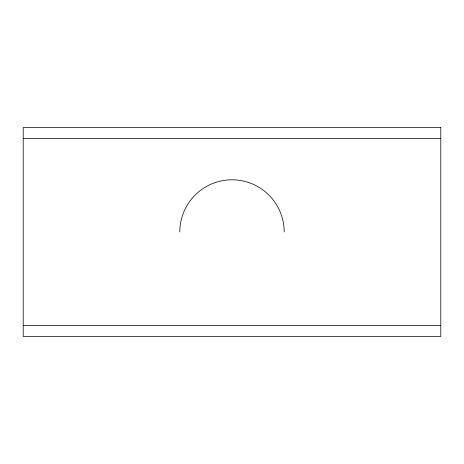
<?xml version="1.0" encoding="UTF-8"?>
<svg xmlns="http://www.w3.org/2000/svg" width="464" height="464" viewBox="0 0 464 464"><rect width="100%" height="100%" fill="white"/><g stroke="black" fill="none" stroke-linecap="round" stroke-linejoin="round"><path stroke-width="0.7" d="M23.2 138.475L440.8 138.475M23.2 325.525L440.8 325.525M179.8 232A52.2 52.2 0 0 1 232 179.8A52.2 52.2 0 0 1 284.2 232M440.8 127.6L23.2 127.6L23.2 336.4L440.8 336.4L440.8 127.6"/></g></svg>
